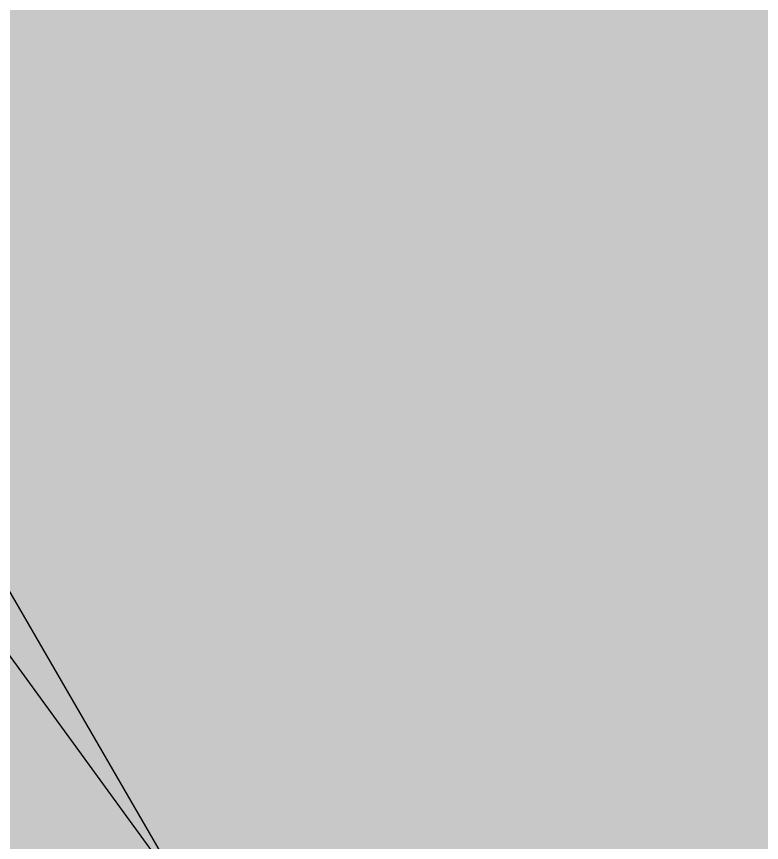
# Model space of a CAD drawing. Extents: x 0 to 1501, y 0 to 1747.
# Drawn here: x 108.11 to 108.742, y 1730.054 to 1730.755 of the extents above; entities that cross this region are included whole.
import ezdxf

# ---------------------------------------------------------------- set-up
doc = ezdxf.new("R2010")
doc.units = 0

msp = doc.modelspace()

# ---------------------------------------------------------------- hatches: boundary and pattern name
for color, points in [(7, [(0, 1747), (1280, 1747), (1280, 1027), (0, 1027)]), (7, [(0, 1747), (1280, 1747), (1280, 1681), (0, 1681)]), (49, [(114.364, 1694.745), (114.00508, 1693.84873), (114.16798, 1693.11691), (115.15201, 1693.24953), (116.10263, 1693.55812), (116.07319, 1693.16957), (115.10481, 1692.93058), (114.11942, 1692.77936), (114.07882, 1692.3224), (115.07039, 1692.21273), (116.0574, 1692.34385), (115.97092, 1692.38737), (114.97374, 1692.38634), (114.38457, 1692.70375), (115.37051, 1692.8615), (116.32908, 1693.14111), (116.93194, 1693.7761), (115.96309, 1693.67197), (115.0095, 1693.3725), (114.38677, 1693.71812), (114.61818, 1694.59517), (114.48696, 1695.20721), (113.99688, 1696.07696), (113.09712, 1696.36252), (112.12064, 1696.15648), (111.17894, 1695.82261), (110.24402, 1695.47548), (109.26392, 1695.50768), (108.73488, 1696.30923), (109.30965, 1697.01002), (110.28211, 1697.23605), (111.27454, 1697.35269), (112.2643, 1697.4737), (113.12935, 1697.95533), (113.57427, 1698.81882), (112.91958, 1699.5091), (112.04078, 1699.97768), (111.36323, 1700.70308), (110.87016, 1701.41444), (110.59714, 1702.25396), (110.33848, 1703.20935), (110.64645, 1704.14238), (111.35113, 1704.84311), (112.27746, 1705.17376), (113.27257, 1705.12665), (114.25572, 1705.14673), (114.86384, 1705.89565), (114.98182, 1706.88412), (114.83045, 1707.86872), (114.31555, 1708.71079), (113.39683, 1709.06083), (112.41879, 1708.92013), (111.6664, 1708.27604), (110.85208, 1707.70846), (109.94502, 1707.38302), (109.34953, 1708.1763), (109.08666, 1709.13272), (108.97671, 1710.12601), (108.95396, 1711.12496), (108.95388, 1711.94806), (108.97478, 1712.93336), (108.84482, 1713.92356), (108.54382, 1714.87461), (107.98607, 1715.69748), (107.18669, 1716.29134), (106.2242, 1716.51448), (105.25636, 1716.30612), (104.58225, 1715.59337), (103.71111, 1715.75595), (103.33607, 1716.66836), (103.27198, 1717.66303), (103.63236, 1718.56815), (104.58492, 1718.80391), (105.56281, 1718.60736), (106.53211, 1718.76123), (107.22037, 1719.43819), (107.21218, 1720.42838), (106.99949, 1721.40446), (106.7307, 1722.36715), (106.2966, 1723.19979), (106.28568, 1723.94613), (106.05763, 1724.9192), (105.8806, 1725.90279), (105.77013, 1726.89589), (106.0632, 1727.75881), (107.05025, 1727.81448), (108.00936, 1728.02795), (108.62946, 1728.77476), (108.44766, 1729.74045), (107.86277, 1730.54342), (106.93656, 1730.81059), (106.11562, 1730.2879), (105.28675, 1729.77291), (104.8215, 1730.52577), (104.66748, 1731.5133), (104.23571, 1732.20551), (104.39018, 1731.21808), (104.56013, 1730.2331), (104.80283, 1729.26488), (105.6677, 1728.96702), (106.48, 1729.50679), (107.32622, 1729.91964), (108.04815, 1729.27153), (108.07226, 1728.42124), (107.18048, 1728.04906), (106.18567, 1728.03293), (105.47427, 1727.43202), (105.43725, 1726.43702), (105.57365, 1725.44725), (105.78244, 1724.46991), (106.03795, 1723.50367), (106.07568, 1722.55617), (106.33469, 1721.59079), (106.58113, 1720.6225), (106.69876, 1719.63714), (105.88456, 1719.14), (104.9093, 1719.32466), (103.91666, 1719.27361), (103.09463, 1718.74276), (102.74408, 1717.82052), (102.74506, 1716.82234), (103.03825, 1715.87143), (103.67081, 1715.11167), (104.61855, 1714.99225), (105.33032, 1715.67135), (106.25011, 1715.95281), (107.1828, 1715.65006), (107.8762, 1714.93883), (108.26721, 1714.02376), (108.41215, 1713.03627), (108.4349, 1712.03722), (108.4188, 1711.2906), (108.40524, 1710.29138), (108.48516, 1709.29554), (108.6951, 1708.31947), (109.16005, 1707.43936), (109.95171, 1706.87502), (110.89892, 1707.13854), (111.75843, 1707.64546), (112.47511, 1708.34017), (113.42998, 1708.53561), (114.20007, 1707.95397), (114.45227, 1706.99429), (114.38596, 1706.001), (113.63284, 1705.60695), (112.63728, 1705.68624), (111.64856, 1705.56354), (110.78521, 1705.07543), (110.13699, 1704.31852), (109.77426, 1703.39882), (109.90758, 1702.4171), (110.38764, 1701.54155), (110.68771, 1700.87508), (111.21187, 1700.02958), (112.00585, 1699.43214), (112.90782, 1699.00653), (112.73953, 1698.15628), (111.83302, 1697.76648), (110.84056, 1697.64917), (109.85447, 1697.48816), (108.88827, 1697.23736), (108.22253, 1696.54653), (108.47964, 1695.60217), (109.34391, 1695.15611), (110.33833, 1695.19777), (111.28447, 1695.51327), (112.2235, 1695.85401), (113.18979, 1696.08586), (113.80798, 1695.34296), (114.364, 1694.745)]), (7, [(110.797, 1701.3495), (110.6498, 1702.1679), (110.34314, 1703.10592), (110.58732, 1704.05337), (111.25953, 1704.78058), (112.16194, 1705.16566), (113.15498, 1705.15163), (114.13939, 1705.1104), (114.823, 1705.77876), (114.98342, 1706.75663), (114.86911, 1707.74316), (114.4163, 1708.61896), (113.53816, 1709.04557), (112.55469, 1708.97705), (111.77211, 1708.385), (110.98528, 1707.78721), (110.09071, 1707.35524), (109.42587, 1708.04063), (109.10626, 1708.97572), (108.99078, 1709.96504), (108.9535, 1710.96008), (108.8324, 1711.82976), (108.98535, 1712.76051), (108.87988, 1713.75029), (108.61604, 1714.70911), (108.1138, 1715.56375), (107.35299, 1716.20036), (106.41877, 1716.50947), (105.4388, 1716.38646), (104.70395, 1715.75585), (103.86215, 1715.62214), (103.37782, 1716.46885), (103.26409, 1717.45635), (103.49135, 1718.41364), (104.36944, 1718.80414), (105.34974, 1718.66156), (106.32624, 1718.67964), (107.13017, 1719.23319), (107.24782, 1720.20231), (107.06101, 1721.1801), (106.7986, 1722.14098), (106.5127, 1723.09022), (106.35006, 1723.71186), (106.11202, 1724.67901), (105.92242, 1725.65679), (105.7922, 1726.64414), (105.85487, 1727.61624), (106.79268, 1727.83348), (107.77701, 1727.90967), (108.53691, 1728.52736), (108.55291, 1729.49203), (108.05618, 1730.34904), (107.2153, 1730.82565), (106.30526, 1730.49846), (105.55867, 1729.85936), (104.8719, 1730.24397), (104.71786, 1731.22798), (104.47699, 1732.15015), (104.34263, 1731.51261), (104.51293, 1730.53118), (104.74276, 1729.57087), (105.68687, 1729.47241), (106.45821, 1730.08348), (107.31337, 1730.40971), (108.01264, 1729.73542), (108.33198, 1728.81411), (107.65418, 1728.12644), (106.67066, 1728.07755), (105.71548, 1727.8473), (105.41957, 1726.93083), (105.49393, 1725.93849), (105.67125, 1724.95851), (105.90388, 1723.99004), (106.18604, 1723.03498), (106.49578, 1722.08825), (106.77817, 1721.13328), (106.97552, 1720.15713), (106.80103, 1719.21379), (105.88488, 1718.85175), (104.91255, 1719.0393), (103.92562, 1718.97869), (103.21104, 1718.3376), (103.00785, 1717.36933), (103.15099, 1716.3863), (103.63833, 1715.53077), (104.53087, 1715.25748), (105.22741, 1715.9379), (106.15046, 1716.23493), (107.11606, 1716.03736), (107.87937, 1715.40425), (108.41406, 1714.57006), (108.64304, 1713.6024), (108.73174, 1712.61149), (108.71866, 1711.61554), (108.69765, 1710.61968), (108.73547, 1709.62463), (108.8997, 1708.64367), (109.3236, 1707.74616), (110.07374, 1707.14866), (110.98159, 1707.53453), (111.79873, 1708.09752), (112.54746, 1708.73265), (113.52497, 1708.82043), (114.32837, 1708.27147), (114.63972, 1707.33426), (114.6743, 1706.3408), (114.25854, 1705.47644), (113.28365, 1705.45608), (112.28937, 1705.48409), (111.34361, 1705.20452), (110.59266, 1704.55714), (110.10569, 1703.69667), (110.13404, 1702.71284), (110.57428, 1701.82307), (110.99787, 1700.9216), (111.57991, 1700.12207), (112.41584, 1699.59384), (113.23668, 1699.05584), (112.96209, 1698.1725), (112.08156, 1697.72989), (111.09657, 1697.59032), (110.10775, 1697.47332), (109.14292, 1697.23152), (108.48997, 1696.55096), (108.81803, 1695.64707), (109.75593, 1695.37842), (110.72231, 1695.59171), (111.65312, 1695.94584), (112.6042, 1696.2414), (113.56469, 1696.24421), (114.10782, 1695.41795), (114.39153, 1694.47329), (114.05522, 1693.56689), (114.45457, 1693.33372), (114.67344, 1694.20131), (114.50392, 1695.16964), (114.02286, 1696.04033), (113.14862, 1696.37134), (112.17352, 1696.17651), (111.23333, 1695.84866), (110.30421, 1695.49457), (109.32364, 1695.48556), (108.74569, 1696.24524), (109.24076, 1696.98952), (110.20633, 1697.22829), (111.1946, 1697.35082), (112.1835, 1697.45668), (113.06432, 1697.90213), (113.57216, 1698.73407), (113.00079, 1699.47047), (112.11643, 1699.9239), (111.4134, 1700.62218), (110.797, 1701.3495)])]:
    msp.add_hatch(color=color).paths.add_polyline_path(points, flags=0)

# ---------------------------------------------------------------- linework, layer by layer
at = {"color": 0, "true_color": 0x201f23}
msp.add_lwpolyline([(108.62946, 1728.77476), (108.44766, 1729.74045), (107.86277, 1730.54342), (106.93656, 1730.81059), (106.11562, 1730.2879), (105.28675, 1729.77291), (104.8215, 1730.52577), (104.66748, 1731.5133), (104.23571, 1732.20551), (104.39018, 1731.21808), (104.56013, 1730.2331), (104.80283, 1729.26488)], dxfattribs=at)
at = {"color": 0, "true_color": 0xffffff}
msp.add_lwpolyline([(108.53691, 1728.52736), (108.55291, 1729.49203), (108.05618, 1730.34904), (107.2153, 1730.82565), (106.30526, 1730.49846), (105.55867, 1729.85936), (104.8719, 1730.24397), (104.71786, 1731.22798), (104.47699, 1732.15015), (104.34263, 1731.51261), (104.51293, 1730.53118), (104.74276, 1729.57087), (105.68687, 1729.47241), (106.45821, 1730.08348), (107.31337, 1730.40971), (108.01264, 1729.73542), (108.33198, 1728.81411)], dxfattribs=at)

doc.saveas('drawing.dxf')
